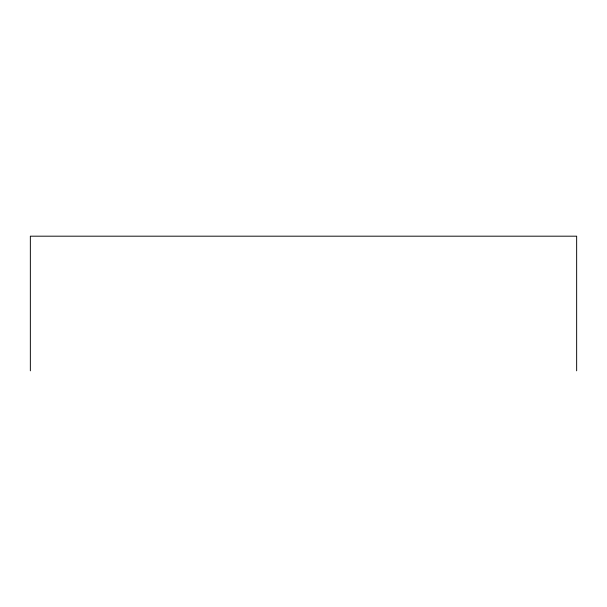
<?xml version="1.0" encoding="UTF-8"?>
<svg xmlns="http://www.w3.org/2000/svg" width="607" height="607" viewBox="0 0 607 607"><rect width="100%" height="100%" fill="white"/><g stroke="black" fill="none" stroke-linecap="round" stroke-linejoin="round"><path stroke-width="0.91" d="M576.65 370.816L576.65 236.184L30.35 236.184L30.35 370.816"/></g></svg>
